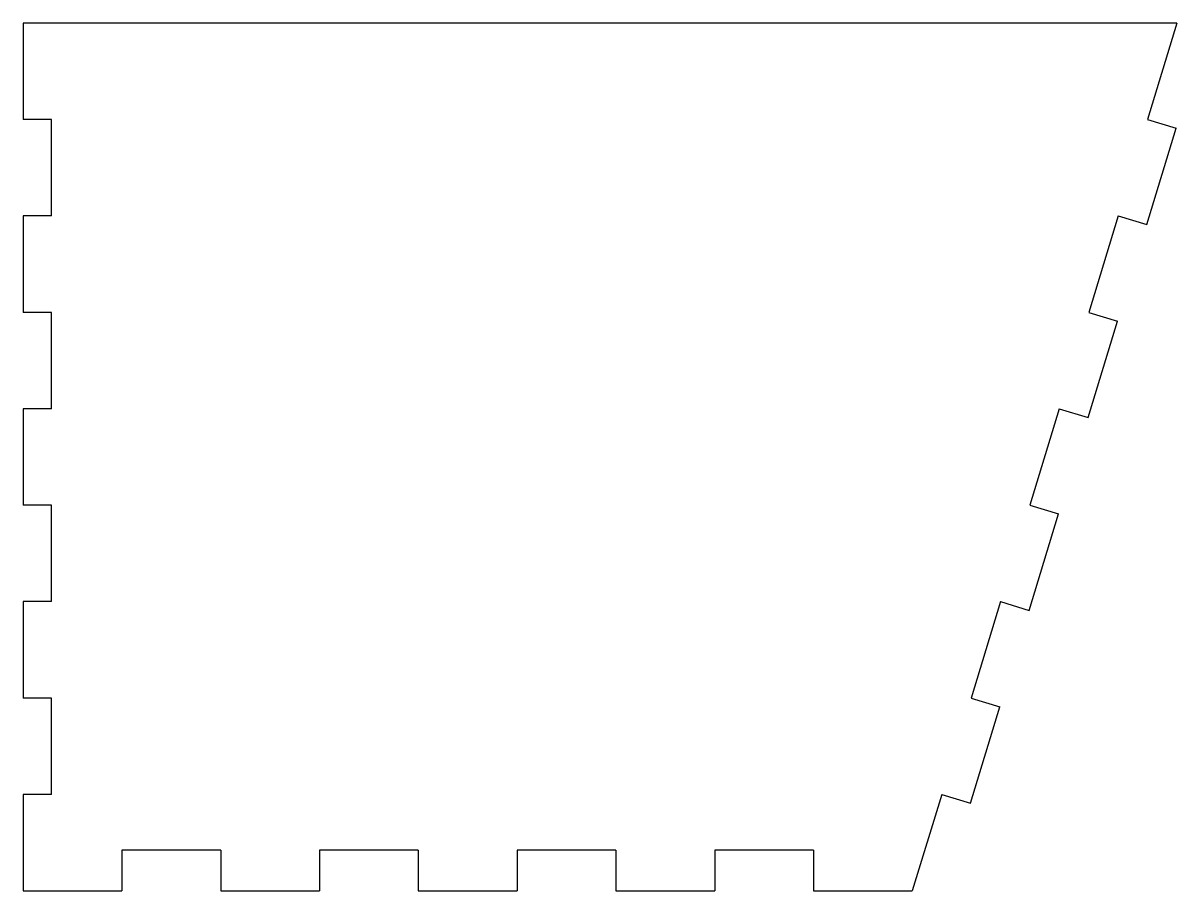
# Model space of a CAD drawing. Extents: x 0 to 122, y 0 to 92.
import ezdxf

# ---------------------------------------------------------------- set-up
doc = ezdxf.new("R2010")
doc.units = 0
doc.layers.add('VISIBLE', color=7, linetype='CONTINUOUS')

msp = doc.modelspace()

# ---------------------------------------------------------------- linework, layer by layer
at = {"layer": 'VISIBLE'}
for p, q in [((121.96, 91.7), (0, 91.7)), ((0, 91.7), (0, 81.51)), ((121.96, 91.7), (118.86, 81.51)), ((3, 81.51), (0, 81.51)), ((3, 71.32), (3, 81.51)), ((118.78, 70.4), (121.89, 80.58)), ((118.86, 81.51), (121.89, 80.58)), ((3, 71.32), (0, 71.32)), ((0, 71.32), (0, 61.13)), ((115.75, 71.32), (112.64, 61.13)), ((115.75, 71.32), (118.78, 70.4)), ((3, 61.13), (0, 61.13)), ((3, 50.94), (3, 61.13)), ((112.64, 61.13), (115.68, 60.21)), ((112.57, 50.02), (115.68, 60.21)), ((3, 50.94), (0, 50.94)), ((0, 50.94), (0, 40.76)), ((109.53, 50.94), (106.42, 40.76)), ((109.53, 50.94), (112.57, 50.02)), ((3, 40.76), (0, 40.76)), ((3, 30.57), (3, 40.76)), ((106.42, 40.76), (109.46, 39.83)), ((106.35, 29.64), (109.46, 39.83)), ((3, 30.57), (0, 30.57)), ((0, 30.57), (0, 20.38)), ((103.32, 30.57), (100.21, 20.38)), ((103.32, 30.57), (106.35, 29.64)), ((3, 20.38), (0, 20.38)), ((3, 10.19), (3, 20.38)), ((100.21, 20.38), (103.24, 19.45)), ((100.14, 9.26), (103.24, 19.45)), ((3, 10.19), (0, 10.19)), ((0, 10.19), (0, 0)), ((97.1, 10.19), (93.99, 0)), ((97.1, 10.19), (100.14, 9.26)), ((10.44, 4.3), (10.44, 0)), ((20.89, 4.3), (10.44, 4.3)), ((20.89, 4.3), (20.89, 0)), ((31.33, 4.3), (31.33, 0)), ((41.77, 4.3), (31.33, 4.3)), ((41.77, 4.3), (41.77, 0)), ((52.22, 4.3), (52.22, 0)), ((62.66, 4.3), (52.22, 4.3)), ((62.66, 4.3), (62.66, 0)), ((73.11, 4.3), (73.11, 0)), ((83.55, 4.3), (73.11, 4.3)), ((83.55, 4.3), (83.55, 0)), ((0, 0), (10.44, 0)), ((20.89, 0), (31.33, 0)), ((41.77, 0), (52.22, 0)), ((62.66, 0), (73.11, 0)), ((83.55, 0), (93.99, 0))]:
    msp.add_line(p, q, dxfattribs=at)

doc.saveas('drawing.dxf')
